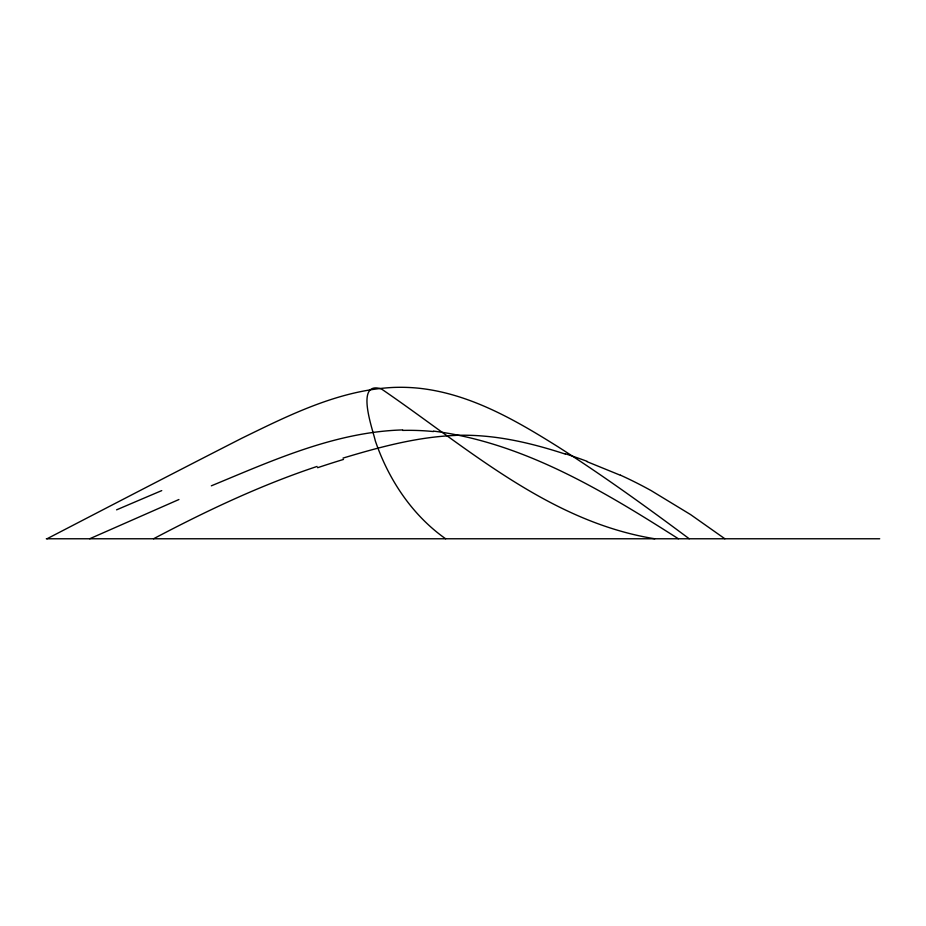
<?xml version="1.0" encoding="UTF-8"?>
<svg xmlns="http://www.w3.org/2000/svg" width="926" height="926" viewBox="0 0 926 926"><rect width="100%" height="100%" fill="white"/><g stroke="black" fill="none" stroke-linecap="round" stroke-linejoin="round"><path stroke-width="1.39" d="M47.029 538.77C111.896 505.121 176.739 471.427 241.836 438.23C289.583 414.894 339.055 390.112 393.122 387.45A180.628 180.038 -79.2 0 1 417.545 388.098C469.135 393.214 515.145 419.883 558.204 446.911C603.162 475.651 646.441 506.904 689.233 538.77M153.542 538.77C206.29 510.932 260.414 485.259 317.086 466.438M89.683 538.77L178.915 499.519M211.336 485.826C272.649 460.465 335.177 431.875 402.648 429.93M343.002 458.104C379.579 447.108 416.931 436.956 455.291 435.44M46.3 538.77L879.7 538.77M433.495 431.099C523.352 442.582 603.428 490.954 678.376 538.77M654.775 538.77C548.944 521.639 466.947 447.362 381.419 388.955C354.438 380.077 373.062 430.277 375.25 440.66C388.376 479.251 412.035 515.087 445.626 538.77M565.149 454.041C538.851 445.499 511.87 438.519 484.252 436.146A247.867 239.545 57.9 0 0 455.291 435.359M587.072 461.68L620.432 475.281M724.873 538.77L690.588 514.59L651.047 490.548A446.957 438.079 74.7 0 0 620.478 475.165M116.583 509.844A916.231 50.398 -22.4 0 1 161.737 490.606M402.648 430.416A240.563 233.306 -19.1 0 1 433.437 431.551M565.242 453.728A624.772 607.85 64.8 0 1 587.177 461.356M317.595 467.711A1061.3 999.223 32.1 0 1 343.5 459.435"/></g></svg>
